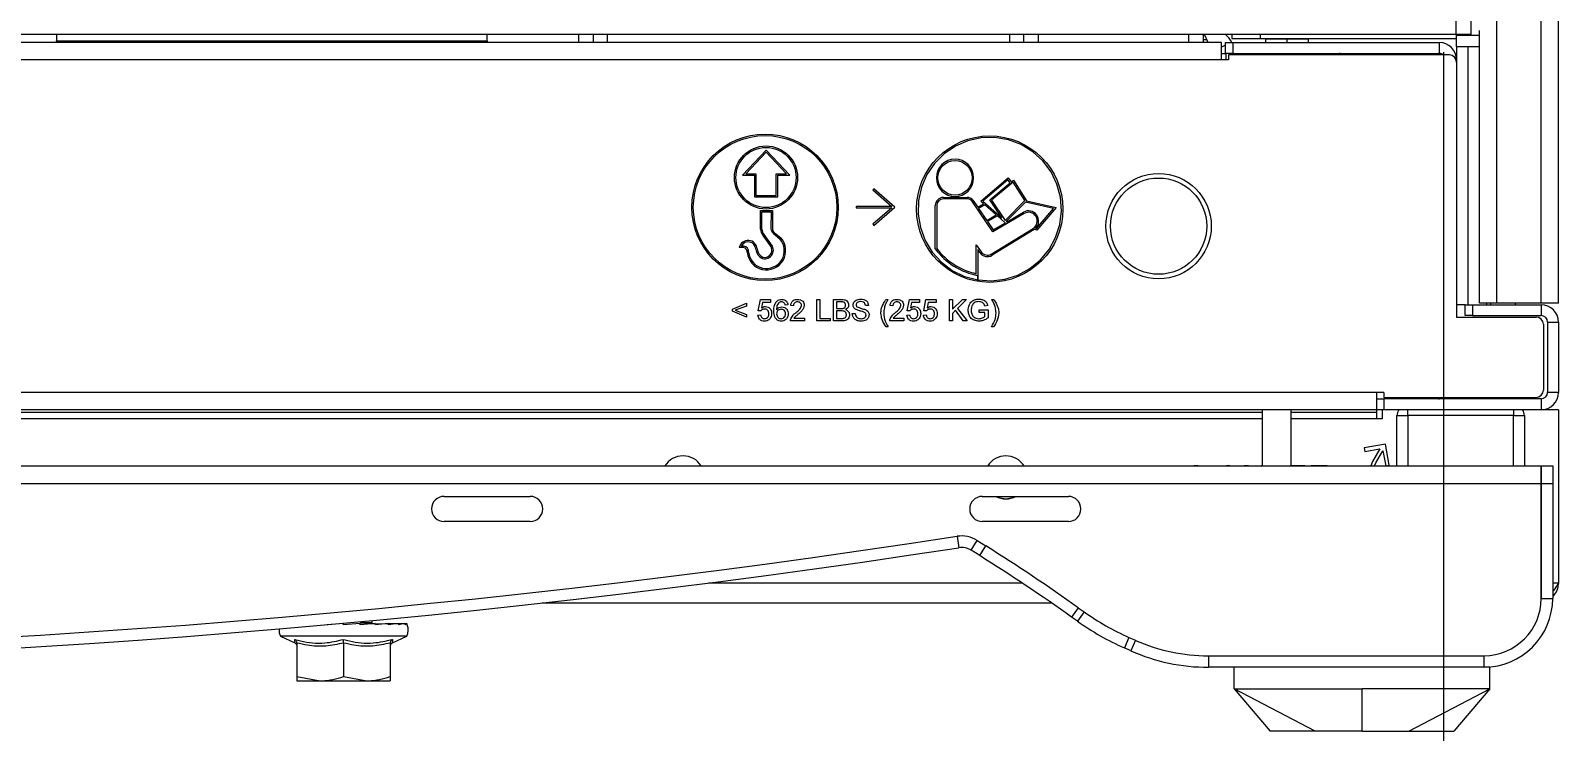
# Model space of a CAD drawing. Header units: inches. Extents: x 40138 to 76695, y -14500 to -5279.
# Drawn here: x 58276.6 to 58489.6, y -11443.8 to -11346.1 of the extents above; entities that cross this region are included whole.
import ezdxf

# ---------------------------------------------------------------- set-up
doc = ezdxf.new("R2010")
doc.units = ezdxf.units.IN
doc.header["$LTSCALE"] = 2
doc.header["$MEASUREMENT"] = 0
doc.header["$PDMODE"] = 35
doc.header["$PDSIZE"] = -1
doc.layers.add('M-ANNO-DIMS', color=7, linetype='Continuous', lineweight=13)
doc.layers.add('M-OBJECT-DETAILS', color=7, linetype='Continuous', lineweight=9)
doc.styles.get("Standard").update_dxf_attribs({"font": 'romans.shx', "width": 0.8})
doc.dimstyles.new('Details World Wide', dxfattribs={"dimscale": 4, "dimtxt": 4.5, "dimasz": 3.5, "dimexe": 0.75, "dimexo": 0.75, "dimgap": 0.75, "dimtad": 0, "dimtih": 1, "dimtoh": 1, "dimdec": 0, "dimzin": 4, "dimdsep": 46, "dimtxsty": 'Standard', "dimcen": 0, "dimclrd": 256, "dimclre": 256, "dimclrt": 256, "dimadec": 0, "dimazin": 1, "dimtfac": 1, "dimtdec": 0, "dimtmove": 0, "dimatfit": 3, "dimfxl": 1, "dimtolj": 1, "dimtzin": 0, "dimlwd": -1, "dimlwe": -1, "dimarcsym": 0})

# ---------------------------------------------------------------- blocks, each defined once
blk = doc.blocks.new('*D4')
at = {"layer": 'Defpoints', "color": 0, "linetype": 'Continuous', "transparency": 16777216}
for p in [(57906.84, -11346.12), (58473.52, -11346.12), (58473.52, -11591.12)]:
    blk.add_point(p, dxfattribs=at)
at = {"layer": 'M-ANNO-DIMS', "transparency": 16777216}
for p, q in [((57906.84, -11349.12), (57906.84, -11594.12)), ((58473.52, -11349.12), (58473.52, -11594.12))]:
    blk.add_line(p, q, dxfattribs=at)
at = {"layer": 'M-ANNO-DIMS', "linetype": 'Continuous', "transparency": 16777216}
for p, q in [((57920.84, -11591.12), (58076.09, -11591.12)), ((58459.52, -11591.12), (58304.26, -11591.12))]:
    blk.add_line(p, q, dxfattribs=at)
for points in [[(57920.84, -11588.78), (57920.84, -11593.45), (57906.84, -11591.12)], [(58459.52, -11588.78), (58459.52, -11593.45), (58473.52, -11591.12)]]:
    blk.add_solid(points, dxfattribs=at)
at = {"layer": 'M-ANNO-DIMS', "linetype": 'Continuous', "transparency": 16777216, "insert": (58190.18, -11591.12), "char_height": 18, "attachment_point": 5}
blk.add_mtext('\\A1;567\\P [22.31]\\POPENING W/O ROOF', dxfattribs=at)

msp = doc.modelspace()

# ---------------------------------------------------------------- linework, layer by layer
at = {"layer": 'M-OBJECT-DETAILS', "linetype": 'Continuous'}
for p, q in [((58480.957, -11384.116), (58480.957, -10416.616)), ((58487.148, -11384.116), (58487.148, -10416.616)), ((58489.556, -11384.116), (58489.556, -10416.616)), ((58477.406, -11346.666), (58477.406, -10456.155)), ((58475.317, -11346.666), (58475.317, -11344.577)), ((58475.317, -11346.666), (57905.195, -11346.666)), ((58280.256, -11346.666), (58280.256, -11347.555)), ((58340.256, -11347.555), (58340.256, -11346.666)), ((58353.056, -11347.794), (58353.056, -11346.666)), ((58355.056, -11346.666), (58355.056, -11347.794)), ((58357.056, -11347.794), (58357.056, -11346.666)), ((58413.056, -11346.666), (58413.056, -11347.794)), ((58415.056, -11347.794), (58415.056, -11346.666)), ((58417.056, -11346.666), (58417.056, -11347.794)), ((58438.056, -11347.794), (58438.056, -11346.666)), ((58440.056, -11346.666), (58440.056, -11347.794)), ((58440.733, -11347.794), (58440.23, -11346.666)), ((58443.256, -11346.76), (58443.256, -11346.666)), ((58444.037, -11346.666), (58444.037, -11347.221)), ((58448.037, -11347.221), (58448.037, -11346.666)), ((58477.406, -11346.666), (58475.317, -11346.666)), ((58475.356, -11346.816), (58475.356, -11346.666)), ((58478.549, -11384.116), (58478.549, -11346.116)), ((58442.583, -11347.794), (57937.929, -11347.794)), ((58280.256, -11347.555), (58340.256, -11347.555)), ((58280.256, -11347.794), (58280.256, -11347.555)), ((58340.256, -11347.555), (58340.256, -11347.794)), ((58440.564, -11347.416), (58440.056, -11347.416)), ((58442.583, -11350.202), (58442.583, -11347.794)), ((58443.168, -11348.172), (58442.583, -11348.433)), ((58443.168, -11349.313), (58443.168, -11347.794)), ((58443.168, -11347.794), (58444.168, -11347.794)), ((58444.037, -11347.221), (58448.037, -11347.221)), ((58444.168, -11347.794), (58444.168, -11349.313)), ((58444.168, -11347.794), (58472.948, -11347.794)), ((58448.037, -11347.221), (58475.356, -11347.221)), ((58448.736, -11347.221), (58448.736, -11347.294)), ((58448.736, -11347.294), (58448.736, -11347.794)), ((58448.736, -11347.294), (58451.736, -11347.294)), ((58451.736, -11347.794), (58451.736, -11347.294)), ((58451.736, -11347.294), (58454.736, -11347.294)), ((58454.736, -11347.294), (58454.736, -11347.221)), ((58454.736, -11347.794), (58454.736, -11347.294)), ((58472.948, -11347.794), (58472.948, -11349.313)), ((58478.549, -11346.816), (58475.356, -11346.816)), ((58475.356, -11348.316), (58475.356, -11346.816)), ((58475.356, -11348.316), (58475.356, -11350.202)), ((58475.356, -11348.316), (58476.942, -11348.316)), ((58476.942, -11348.316), (58476.942, -11384.316)), ((58476.942, -11348.316), (58478.549, -11348.316)), ((58442.583, -11350.202), (57937.929, -11350.202)), ((58442.583, -11349.317), (58442.666, -11349.313)), ((58443.583, -11350.202), (58442.583, -11350.202)), ((58442.666, -11349.313), (58443.168, -11349.313)), ((58444.168, -11349.313), (58443.168, -11349.313)), ((58443.256, -11350.202), (58443.256, -11349.313)), ((58474.356, -11349.512), (58443.583, -11349.512)), ((58443.583, -11349.512), (58443.583, -11350.202)), ((58444.168, -11349.313), (58472.948, -11349.313)), ((58445.246, -11349.512), (58445.256, -11349.313)), ((58446.211, -11349.313), (58446.211, -11349.512)), ((58457.261, -11349.512), (58457.261, -11349.313)), ((58475.307, -11350.202), (58475.356, -11350.202)), ((58475.356, -11350.202), (58475.356, -11350.512)), ((58475.356, -11350.512), (58475.356, -11386.034)), ((58379.138, -11362.762), (58375.853, -11366.268)), ((58379.138, -11363.055), (58376.315, -11366.068)), ((58382.423, -11366.268), (58379.138, -11362.762)), ((58381.961, -11366.068), (58379.138, -11363.055)), ((58375.853, -11366.268), (58377.527, -11366.268)), ((58376.315, -11366.068), (58377.727, -11366.068)), ((58377.527, -11366.268), (58377.527, -11369.281)), ((58377.727, -11366.068), (58377.727, -11369.081)), ((58380.55, -11366.068), (58381.961, -11366.068)), ((58380.55, -11369.081), (58380.55, -11366.068)), ((58380.75, -11369.281), (58380.75, -11366.268)), ((58380.75, -11366.268), (58382.423, -11366.268)), ((58409.051, -11369.892), (58412.875, -11366.635)), ((58412.843, -11366.925), (58409.356, -11369.894)), ((58410.298, -11369.72), (58413.153, -11367.338)), ((58413.558, -11367.26), (58410.565, -11369.758)), ((58413.153, -11367.338), (58412.843, -11366.925)), ((58412.875, -11366.635), (58413.307, -11367.209)), ((58413.307, -11367.209), (58413.605, -11366.96)), ((58415.177, -11369.811), (58413.558, -11367.26)), ((58413.605, -11366.96), (58415.431, -11369.838)), ((58377.527, -11369.281), (58380.75, -11369.281)), ((58377.727, -11369.081), (58380.55, -11369.081)), ((58394.133, -11368.158), (58394.002, -11368.309)), ((58394.002, -11368.309), (58396.646, -11370.608)), ((58397.065, -11370.708), (58394.133, -11368.158)), ((58403.85, -11369.357), (58405.463, -11369.357)), ((58407.174, -11369.557), (58403.85, -11369.557)), ((58405.463, -11369.357), (58405.463, -11369.232)), ((58405.464, -11369.232), (58405.464, -11369.357)), ((58405.464, -11369.357), (58407.174, -11369.357)), ((58410.738, -11374.162), (58407.801, -11369.851)), ((58407.961, -11369.731), (58408.639, -11370.726)), ((58409.454, -11370.247), (58409.051, -11369.892)), ((58409.356, -11369.894), (58411.982, -11372.211)), ((58411.982, -11372.211), (58410.298, -11369.72)), ((58410.565, -11369.758), (58412.457, -11372.558)), ((58412.457, -11372.558), (58415.177, -11369.811)), ((58415.265, -11370.006), (58412.593, -11372.705)), ((58419.2, -11370.897), (58415.265, -11370.006)), ((58415.431, -11369.838), (58419.566, -11370.775)), ((58378.346, -11371.191), (58380.033, -11371.172)), ((58378.346, -11373.784), (58378.346, -11371.191)), ((58378.546, -11371.388), (58379.832, -11371.374)), ((58378.546, -11373.772), (58378.546, -11371.388)), ((58379.832, -11371.374), (58379.817, -11373.743)), ((58380.033, -11371.172), (58380.017, -11373.74)), ((58396.646, -11370.608), (58391.665, -11370.608)), ((58391.665, -11370.608), (58391.665, -11370.808)), ((58391.665, -11370.808), (58396.646, -11370.808)), ((58396.646, -11370.808), (58394.002, -11373.107)), ((58394.133, -11373.258), (58397.065, -11370.708)), ((58402.716, -11376.522), (58402.716, -11370.49)), ((58402.916, -11370.49), (58402.916, -11376.456)), ((58408.639, -11370.726), (58409.454, -11370.247)), ((58409.612, -11370.387), (58408.752, -11370.891)), ((58408.752, -11370.891), (58409.897, -11372.572)), ((58411.213, -11371.8), (58409.612, -11370.387)), ((58409.897, -11372.572), (58411.213, -11371.8)), ((58411.371, -11371.939), (58410.01, -11372.738)), ((58415.087, -11371.601), (58410.738, -11374.162)), ((58412.428, -11372.872), (58411.371, -11371.939)), ((58412.753, -11372.743), (58414.986, -11371.429)), ((58416.81, -11373.709), (58419.2, -11370.897)), ((58419.566, -11370.775), (58416.883, -11373.932)), ((58380.156, -11374.395), (58381.046, -11375.126)), ((58380.279, -11374.237), (58381.185, -11374.982)), ((58394.002, -11373.107), (58394.133, -11373.258)), ((58410.01, -11372.738), (58410.798, -11373.894)), ((58410.522, -11377.248), (58416.34, -11373.689)), ((58416.482, -11373.837), (58410.626, -11377.418)), ((58410.798, -11373.894), (58412.504, -11372.89)), ((58412.504, -11372.89), (58412.428, -11372.872)), ((58412.593, -11372.705), (58412.753, -11372.743)), ((58416.883, -11373.932), (58416.482, -11373.837)), ((58416.681, -11373.679), (58416.81, -11373.709)), ((58375.993, -11376.344), (58375.391, -11376.326)), ((58376.01, -11376.144), (58375.675, -11376.135)), ((58379.638, -11375.972), (58378.705, -11374.67)), ((58379.791, -11375.842), (58378.866, -11374.551)), ((58408.428, -11379.984), (58408.428, -11375.977)), ((58408.428, -11375.977), (58409.087, -11376.94)), ((58408.629, -11376.624), (58408.629, -11380.852)), ((58408.922, -11377.053), (58408.629, -11376.624)), ((58408.628, -11380.852), (58408.628, -11380.227)), ((58374.448, -11384.951), (58376.41, -11384.105)), ((58374.448, -11385.221), (58374.448, -11384.951)), ((58376.41, -11384.49), (58374.833, -11385.086)), ((58374.833, -11385.086), (58376.41, -11385.682)), ((58376.41, -11384.105), (58376.41, -11384.49)), ((58378.025, -11385.144), (58378.333, -11383.605)), ((58378.333, -11383.605), (58379.756, -11383.605)), ((58378.647, -11383.99), (58378.495, -11384.767)), ((58379.756, -11383.99), (58378.647, -11383.99)), ((58379.756, -11383.605), (58379.756, -11383.99)), ((58382.179, -11384.336), (58381.794, -11384.375)), ((58382.948, -11384.451), (58382.564, -11384.413)), ((58386.218, -11383.567), (58386.641, -11383.567)), ((58386.218, -11386.567), (58386.218, -11383.567)), ((58386.641, -11383.567), (58386.641, -11386.221)), ((58388.525, -11383.567), (58389.648, -11383.567)), ((58388.525, -11386.567), (58388.525, -11383.567)), ((58389.52, -11383.913), (58388.948, -11383.913)), ((58388.948, -11383.913), (58388.948, -11384.836)), ((58388.948, -11384.836), (58389.567, -11384.836)), ((58393.41, -11384.413), (58392.987, -11384.413)), ((58395.871, -11383.567), (58396.141, -11383.567)), ((58396.794, -11384.451), (58396.41, -11384.413)), ((58398.794, -11385.144), (58399.102, -11383.605)), ((58399.102, -11383.605), (58400.525, -11383.605)), ((58399.416, -11383.99), (58399.264, -11384.767)), ((58400.525, -11383.99), (58399.416, -11383.99)), ((58400.525, -11383.605), (58400.525, -11383.99)), ((58401.102, -11385.144), (58401.41, -11383.605)), ((58401.41, -11383.605), (58402.833, -11383.605)), ((58401.724, -11383.99), (58401.572, -11384.767)), ((58402.833, -11383.99), (58401.724, -11383.99)), ((58402.833, -11383.605), (58402.833, -11383.99)), ((58404.679, -11383.567), (58405.102, -11383.567)), ((58404.679, -11386.567), (58404.679, -11383.567)), ((58405.102, -11384.949), (58406.484, -11383.567)), ((58405.102, -11383.567), (58405.102, -11384.949)), ((58405.542, -11385.089), (58405.102, -11385.528)), ((58406.62, -11386.567), (58405.542, -11385.089)), ((58407.064, -11383.567), (58405.81, -11384.82)), ((58405.81, -11384.82), (58407.141, -11386.567)), ((58406.484, -11383.567), (58407.064, -11383.567)), ((58408.833, -11385.028), (58410.064, -11385.028)), ((58408.833, -11385.374), (58408.833, -11385.028)), ((58410.014, -11384.412), (58409.627, -11384.51)), ((58410.064, -11385.028), (58410.064, -11386.138)), ((58410.564, -11383.567), (58410.833, -11383.567)), ((58476.556, -11384.316), (58475.356, -11384.316)), ((58476.556, -11385.835), (58476.556, -11384.316)), ((58476.556, -11384.316), (58477.556, -11384.316)), ((58477.556, -11384.316), (58477.556, -11385.835)), ((58477.556, -11384.316), (58487.148, -11384.316)), ((58480.957, -11384.116), (58478.549, -11384.116)), ((58479.533, -11384.116), (58479.533, -11384.316)), ((58480.119, -11384.316), (58480.119, -11384.116)), ((58487.148, -11384.116), (58480.957, -11384.116)), ((58483.535, -11384.116), (58483.535, -11384.316)), ((58489.556, -11384.116), (58487.148, -11384.116)), ((58487.148, -11384.316), (58487.148, -11385.835)), ((58376.41, -11386.067), (58374.448, -11385.221)), ((58376.41, -11385.682), (58376.41, -11386.067)), ((58377.987, -11385.759), (58378.371, -11385.721)), ((58378.41, -11385.182), (58378.025, -11385.144)), ((58384.487, -11386.567), (58382.525, -11386.567)), ((58383.019, -11386.182), (58384.487, -11386.182)), ((58384.487, -11386.182), (58384.487, -11386.567)), ((58388.064, -11386.567), (58386.218, -11386.567)), ((58386.641, -11386.221), (58388.064, -11386.221)), ((58388.064, -11386.221), (58388.064, -11386.567)), ((58389.651, -11386.567), (58388.525, -11386.567)), ((58388.948, -11385.182), (58388.948, -11386.221)), ((58389.609, -11385.182), (58388.948, -11385.182)), ((58388.948, -11386.221), (58389.658, -11386.221)), ((58391.141, -11385.528), (58391.564, -11385.528)), ((58398.333, -11386.567), (58396.371, -11386.567)), ((58396.865, -11386.182), (58398.333, -11386.182)), ((58398.333, -11386.182), (58398.333, -11386.567)), ((58398.756, -11385.759), (58399.141, -11385.721)), ((58399.179, -11385.182), (58398.794, -11385.144)), ((58401.064, -11385.759), (58401.448, -11385.721)), ((58401.487, -11385.182), (58401.102, -11385.144)), ((58405.102, -11386.567), (58404.679, -11386.567)), ((58405.102, -11385.528), (58405.102, -11386.567)), ((58407.141, -11386.567), (58406.62, -11386.567)), ((58409.641, -11385.374), (58408.833, -11385.374)), ((58409.641, -11385.943), (58409.641, -11385.374)), ((58475.356, -11386.034), (58486.456, -11386.034)), ((58477.556, -11385.835), (58476.556, -11385.835)), ((58477.556, -11385.835), (58487.148, -11385.835)), ((58487.456, -11387.034), (58487.456, -11396.215)), ((58488.037, -11386.724), (58488.037, -11396.527)), ((58488.037, -11386.724), (58489.556, -11386.724)), ((58489.556, -11386.724), (58489.556, -11396.527)), ((58396.141, -11387.374), (58395.871, -11387.374)), ((58410.833, -11387.374), (58410.564, -11387.374)), ((58464.236, -11396.527), (57916.276, -11396.527)), ((58465.236, -11396.527), (58464.236, -11396.527)), ((58464.236, -11398.48), (58464.236, -11396.527)), ((58464.236, -11397.416), (58465.236, -11397.416)), ((58465.236, -11396.527), (58465.236, -11397.215)), ((58465.236, -11397.215), (58486.456, -11397.215)), ((58465.236, -11397.416), (58465.236, -11398.935)), ((58487.148, -11397.416), (58465.236, -11397.416)), ((58474.706, -11397.215), (58474.706, -11397.416)), ((58483.406, -11397.416), (58483.406, -11397.215)), ((58487.148, -11397.416), (58487.148, -11398.935)), ((58489.556, -11396.527), (58488.037, -11396.527)), ((58464.236, -11398.935), (57916.276, -11398.935)), ((58448.312, -11399.313), (57926.691, -11399.313)), ((58448.312, -11406.763), (58448.312, -11398.935)), ((58452.312, -11406.763), (58452.312, -11398.935)), ((58464.256, -11399.313), (58452.312, -11399.313)), ((58464.236, -11398.935), (58464.236, -11398.48)), ((58465.236, -11398.935), (58464.236, -11398.935)), ((58464.256, -11399.313), (58464.256, -11398.935)), ((58464.256, -11400.202), (58464.256, -11399.313)), ((58465.006, -11398.935), (58465.006, -11400.202)), ((58487.148, -11398.935), (58465.236, -11398.935)), ((58467.056, -11399.763), (58468.556, -11399.763)), ((58467.056, -11406.763), (58467.056, -11399.763)), ((58468.556, -11399.763), (58468.556, -11398.935)), ((58483.306, -11399.763), (58468.556, -11399.763)), ((58468.556, -11399.763), (58468.556, -11406.763)), ((58483.306, -11398.935), (58483.306, -11399.763)), ((58483.306, -11399.763), (58484.806, -11399.763)), ((58483.306, -11406.763), (58483.306, -11399.763)), ((58484.806, -11399.763), (58484.806, -11406.763)), ((58489.556, -11398.935), (58487.148, -11398.935)), ((58489.556, -11398.935), (58489.556, -11423.077)), ((58448.312, -11400.202), (57928.045, -11400.202)), ((58464.256, -11400.202), (58452.312, -11400.202)), ((58465.006, -11400.202), (58464.256, -11400.202)), ((58465.435, -11403.716), (58462.486, -11404.265)), ((58465.985, -11406.665), (58465.435, -11403.716)), ((58462.486, -11404.265), (58462.577, -11404.757)), ((58462.577, -11404.757), (58464.687, -11404.364)), ((58465.1, -11404.646), (58465.493, -11406.756)), ((57893.356, -11406.763), (58487.156, -11406.763)), ((58438.793, -11406.716), (58439.357, -11406.716)), ((58438.793, -11406.763), (58438.793, -11406.716)), ((58439.357, -11406.716), (58439.357, -11406.763)), ((58442.96, -11406.763), (58443.565, -11406.664)), ((58443.565, -11406.664), (58444.012, -11406.763)), ((58445.768, -11406.716), (58446.35, -11406.716)), ((58445.78, -11406.763), (58445.768, -11406.716)), ((58446.35, -11406.716), (58446.361, -11406.763)), ((58448.109, -11406.763), (58448.123, -11406.716)), ((58448.123, -11406.716), (58448.312, -11406.716)), ((58452.312, -11406.716), (58454.229, -11406.716)), ((58454.229, -11406.716), (58454.229, -11406.763)), ((58455.101, -11406.716), (58456.837, -11406.716)), ((58455.101, -11406.763), (58455.101, -11406.716)), ((58465.493, -11406.756), (58465.985, -11406.665)), ((58487.156, -11406.763), (58487.156, -11409.252)), ((58487.156, -11406.763), (58488.756, -11406.763)), ((58487.156, -11409.263), (58487.156, -11406.763)), ((58488.756, -11406.763), (58488.756, -11409.263)), ((58487.156, -11409.252), (57893.356, -11409.252)), ((58487.156, -11425.213), (58487.156, -11409.252)), ((58487.156, -11409.263), (58487.156, -11425.213)), ((58488.756, -11409.263), (58487.156, -11409.263)), ((58488.756, -11409.263), (58488.756, -11425.213)), ((58334.256, -11411.013), (58346.256, -11411.013)), ((58409.256, -11411.013), (58421.256, -11411.013)), ((58346.256, -11414.513), (58334.256, -11414.513)), ((58421.256, -11414.513), (58409.256, -11414.513)), ((58405.753, -11416.574), (58405.996, -11418.155)), ((58407.704, -11418.508), (58408.554, -11417.153)), ((58408.916, -11419.268), (58407.704, -11418.508)), ((58408.554, -11417.153), (58409.766, -11417.913)), ((58408.916, -11419.268), (58409.766, -11417.913)), ((58414.815, -11423.077), (58371.119, -11423.077)), ((58489.556, -11423.077), (58488.756, -11423.077)), ((58487.156, -11425.213), (58488.756, -11425.213)), ((58418.924, -11425.863), (58347.925, -11425.863)), ((58422.644, -11426.517), (58421.717, -11427.821)), ((58423.459, -11427.096), (58422.532, -11428.4)), ((58422.644, -11426.517), (58423.459, -11427.096)), ((58320.256, -11428.703), (58317.957, -11428.901)), ((58320.256, -11428.901), (58320.256, -11428.703)), ((58322.534, -11428.703), (58320.256, -11428.901)), ((58324.656, -11428.703), (58322.554, -11428.901)), ((58322.578, -11428.601), (58324.256, -11428.601)), ((58323.362, -11428.761), (58324.656, -11428.703)), ((58324.256, -11428.601), (58324.256, -11428.308)), ((58324.648, -11428.761), (58326.479, -11428.703)), ((58326.479, -11428.703), (58324.696, -11428.901)), ((58326.491, -11428.739), (58327.878, -11428.703)), ((58327.878, -11428.703), (58326.536, -11428.901)), ((58327.886, -11428.723), (58328.757, -11428.703)), ((58328.757, -11428.703), (58327.947, -11428.901)), ((58328.76, -11428.709), (58329.057, -11428.703)), ((58329.057, -11428.703), (58328.835, -11428.901)), ((58422.532, -11428.4), (58421.717, -11427.821)), ((58311.456, -11430.501), (58313.441, -11431.426)), ((58329.056, -11430.501), (58311.456, -11430.501)), ((58313.756, -11431.438), (58313.756, -11436.12)), ((58320.256, -11431.438), (58320.256, -11436.12)), ((58326.756, -11431.438), (58326.756, -11436.12)), ((58327.071, -11431.426), (58329.056, -11430.501)), ((58429.708, -11430.656), (58429.059, -11432.119)), ((58429.708, -11430.656), (58430.622, -11431.062)), ((58430.622, -11431.062), (58429.973, -11432.525)), ((58429.973, -11432.525), (58429.059, -11432.119)), ((58440.766, -11433.213), (58479.156, -11433.213)), ((58440.766, -11433.213), (58440.766, -11434.813)), ((58479.156, -11433.213), (58479.156, -11434.813)), ((58313.756, -11436.12), (58317.006, -11436.701)), ((58320.256, -11436.12), (58323.506, -11436.701)), ((58479.156, -11434.813), (58440.766, -11434.813)), ((58444.366, -11437.813), (58444.366, -11434.813)), ((58480.016, -11434.813), (58479.156, -11434.813)), ((58480.016, -11437.813), (58480.016, -11434.813)), ((58313.756, -11436.701), (58317.006, -11436.701)), ((58317.006, -11436.701), (58323.506, -11436.701)), ((58323.506, -11436.701), (58326.756, -11436.701)), ((58444.366, -11437.813), (58449.396, -11443.733)), ((58455.655, -11443.733), (58444.366, -11437.813)), ((58444.366, -11437.813), (58462.191, -11437.813)), ((58462.191, -11443.733), (58462.191, -11437.813)), ((58480.016, -11437.813), (58462.191, -11437.813)), ((58468.726, -11443.733), (58480.016, -11437.813)), ((58480.016, -11437.813), (58474.986, -11443.733))]:
    msp.add_line(p, q, dxfattribs=at)
at = {"layer": 'M-OBJECT-DETAILS', "linetype": 'Continuous', "flags": 128}
for points in [[(58408.629, -11380.852), (58410.525, -11380.99), (58412.412, -11380.766), (58414.224, -11380.189), (58415.894, -11379.28), (58417.361, -11378.071), (58418.573, -11376.607), (58419.486, -11374.939), (58420.067, -11373.129), (58420.295, -11371.242), (58420.162, -11369.346), (58419.672, -11367.509), (58418.843, -11365.798), (58417.706, -11364.274), (58416.3, -11362.994), (58414.678, -11362.003), (58412.898, -11361.336), (58411.024, -11361.019), (58409.123, -11361.061), (58407.265, -11361.463), (58405.516, -11362.21), (58403.941, -11363.273), (58402.595, -11364.616), (58401.527, -11366.189), (58400.777, -11367.936), (58400.37, -11369.793), (58400.323, -11371.693), (58400.636, -11373.568), (58401.298, -11375.351), (58402.285, -11376.975), (58403.562, -11378.383), (58405.083, -11379.525), (58406.792, -11380.357), (58408.628, -11380.852)], [(58464.687, -11404.364), (58463.664, -11406.142), (58463.389, -11406.763)], [(58463.932, -11406.763), (58464.116, -11406.356), (58465.1, -11404.646)], [(58411.153, -11411.013), (58411.53, -11411.18), (58412.556, -11411.361)], [(58412.556, -11411.361), (58413.582, -11411.18), (58413.958, -11411.013)]]:
    msp.add_lwpolyline(points, dxfattribs=at)
at = {"layer": 'M-OBJECT-DETAILS', "linetype": 'Continuous'}
for centre, radius in [((58378.994, -11370.749), 10.2), ((58378.994, -11370.749), 10), ((58410.298, -11370.992), 10.2), ((58379.122, -11366.589), 4.392), ((58379.122, -11366.589), 4.192), ((58405.464, -11366.635), 2.399), ((58433.837, -11373.364), 7.341), ((58433.837, -11373.364), 6.706)]:
    msp.add_circle(centre, radius, dxfattribs=at)
for centre, radius, start, end in [((58441.277, -11349.015), 3, 24.02063, 51.54212), ((58472.948, -11350.202), 2.408, 0, 90), ((58459.137, -11350.313), 1, 90, 126.7743), ((58472.837, -11350.313), 1, 53.2257, 90), ((58472.948, -11350.202), 0.889, 50.90968, 90), ((58474.356, -11350.512), 1, 0, 90), ((58405.464, -11366.635), 2.597, 270, 269.97793), ((58403.85, -11370.49), 1.134, 90, 180), ((58403.85, -11370.49), 0.934, 90, 180), ((58407.174, -11370.372), 1.015, 39.11471, 90), ((58407.174, -11370.372), 0.815, 39.67754, 90), ((58415.705, -11372.65), 1.418, 313.51702, 120.48838), ((58415.705, -11372.65), 1.218, 301.44673, 120.48838), ((58380.144, -11373.572), 1.811, 186.73471, 217.35952), ((58380.144, -11373.572), 1.611, 187.14109, 217.46309), ((58380.661, -11373.718), 0.844, 181.66575, 233.25153), ((58380.661, -11373.718), 0.644, 181.95779, 233.6359), ((58376.626, -11376.627), 1.271, 3.97692, 166.3172), ((58376.626, -11376.627), 1.071, 3.86329, 152.62666), ((58375.901, -11376.938), 0.601, 353.32949, 81.1999), ((58375.901, -11376.938), 0.801, 354.93775, 82.15374), ((58379.176, -11376.768), 2.689, 185.09666, 41.64154), ((58379.176, -11376.768), 2.489, 185.52775, 41.28792), ((58379.325, -11376.406), 1.637, 185.20624, 245.11546), ((58379.325, -11376.406), 1.437, 185.29266, 244.30352), ((58378.92, -11376.701), 1.224, 256.59683, 44.58731), ((58378.92, -11376.701), 1.024, 257.70961, 45.42421), ((58410.298, -11370.992), 9.385, 216.10396, 259.7455), ((58410.298, -11370.992), 9.185, 216.50865, 258.25454), ((58409.966, -11376.339), 1.265, 214.36362, 301.44673), ((58409.966, -11376.339), 1.065, 214.36362, 301.44673), ((58487.148, -11386.724), 2.408, 0, 90), ((58486.456, -11387.034), 1, 0, 90), ((58487.148, -11386.724), 0.889, 0, 90), ((58472.837, -11396.416), 1, 270, 306.96528), ((58486.456, -11396.215), 1, 270, 0), ((58487.148, -11396.527), 2.408, 270, 0), ((58487.148, -11396.527), 0.889, 270, 0), ((58468.556, -11399.763), 1.5, 146.49567, 180), ((58483.306, -11399.763), 1.5, 0, 33.50433), ((58367.556, -11408.361), 3, 90, 147.81419), ((58367.556, -11408.361), 3, 32.18581, 147.81419), ((58367.556, -11408.361), 3, 32.18581, 90), ((58412.556, -11408.361), 3, 90, 147.81419), ((58412.556, -11408.361), 3, 32.18581, 147.81419), ((58412.556, -11408.361), 3, 32.18581, 90), ((58334.256, -11412.763), 1.75, 90, 270), ((58346.256, -11412.763), 1.75, 270, 90), ((58409.256, -11412.763), 1.75, 90, 270), ((58412.556, -11408.361), 3, 242.12871, 297.87129), ((58421.256, -11412.763), 1.75, 270, 90), ((58190.256, -10015.247), 1417.8, 261.257502, 278.742498), ((58406.376, -11420.626), 4.1, 57.90761, 98.7425), ((58190.256, -10015.247), 1419.4, 261.257502, 278.742498), ((58406.376, -11420.626), 2.5, 57.90761, 98.7425), ((58267.381, -11644.96), 268, 54.59598, 57.90761), ((58267.381, -11644.96), 266.4, 54.59598, 57.90761), ((58479.156, -11425.213), 8, 270, 0), ((58479.156, -11425.213), 9.6, 270, 0), ((58444.315, -11397.753), 36, 234.59598, 246.06178), ((58313.381, -11429.601), 2.125, 176.73711, 205.05762), ((58315.953, -11429.495), 6.629, 5.1433, 6.86484), ((58321.143, -11429.52), 3.607, 9.88104, 13.09174), ((58323.926, -11429.543), 2.688, 13.83293, 18.22745), ((58325.731, -11429.569), 2.315, 16.78942, 21.9887), ((58326.78, -11429.593), 2.168, 18.62114, 24.24552), ((58327.131, -11429.601), 2.125, 334.94238, 19.23308), ((58327.131, -11429.601), 2.125, 19.23308, 25.00028), ((58444.315, -11397.753), 37.6, 234.59598, 246.06178), ((58313.276, -11431.879), 0.48, 14.60216, 68.81568), ((58327.236, -11431.879), 0.48, 109.49247, 165.36549), ((58440.766, -11408.213), 25, 246.06178, 270), ((58440.766, -11408.213), 26.6, 246.06178, 270)]:
    msp.add_arc(centre, radius, start, end, dxfattribs=at)
msp.add_ellipse((58320.256, -11428.901), major_axis=(6.212, 0.522), ratio=0.0223483, start_param=5.1032102, end_param=5.2341097, dxfattribs=at)
for points, knots in [([(58378.923, -11384.913), (58378.866, -11384.916), (58378.753, -11384.921), (58378.561, -11385), (58378.467, -11385.113), (58378.41, -11385.182)], [0, 0, 0, 0, 0.2809314, 0.5611637, 1, 1, 1, 1]), ([(58378.495, -11384.767), (58378.586, -11384.704), (58378.748, -11384.593), (58378.944, -11384.575), (58379.029, -11384.567)], [0, 0, 0, 0, 0.5599541, 1, 1, 1, 1]), ([(58379.525, -11385.561), (58379.519, -11385.467), (58379.507, -11385.279), (58379.365, -11385.044), (58379.145, -11384.926), (58378.997, -11384.917), (58378.923, -11384.913)], [0, 0, 0, 0, 0.2806342, 0.5595933, 0.7792873, 1, 1, 1, 1]), ([(58379.029, -11384.567), (58379.167, -11384.585), (58379.442, -11384.62), (58379.732, -11384.895), (58379.889, -11385.214), (58379.903, -11385.43), (58379.91, -11385.538)], [0, 0, 0, 0, 0.2791706, 0.5588021, 0.7791686, 1, 1, 1, 1]), ([(58380.218, -11385.162), (58380.222, -11384.911), (58380.229, -11384.464), (58380.448, -11384.077), (58380.544, -11383.908)], [0, 0, 0, 0, 0.561397, 1, 1, 1, 1]), ([(58380.544, -11383.908), (58380.668, -11383.796), (58380.888, -11383.596), (58381.183, -11383.576), (58381.313, -11383.567)], [0, 0, 0, 0, 0.55837258, 1, 1, 1, 1]), ([(58380.96, -11384.002), (58380.887, -11384.075), (58380.741, -11384.221), (58380.616, -11384.575), (58380.607, -11384.839), (58380.602, -11385.001)], [0, 0, 0, 0, 0.2793451, 0.5591654, 1, 1, 1, 1]), ([(58380.602, -11385.001), (58380.712, -11384.876), (58380.909, -11384.653), (58381.202, -11384.62), (58381.331, -11384.605)], [0, 0, 0, 0, 0.5586268, 1, 1, 1, 1]), ([(58381.225, -11384.951), (58381.133, -11384.961), (58380.948, -11384.981), (58380.738, -11385.145), (58380.618, -11385.354), (58380.607, -11385.498), (58380.602, -11385.571)], [0, 0, 0, 0, 0.2797506, 0.5593397, 0.7794259, 1, 1, 1, 1]), ([(58381.288, -11383.913), (58381.223, -11383.918), (58381.108, -11383.926), (58381.005, -11383.979), (58380.96, -11384.002)], [0, 0, 0, 0, 0.5597146, 1, 1, 1, 1]), ([(58381.833, -11385.591), (58381.826, -11385.497), (58381.813, -11385.31), (58381.66, -11385.085), (58381.445, -11384.966), (58381.298, -11384.956), (58381.225, -11384.951)], [0, 0, 0, 0, 0.2804565, 0.5593691, 0.7793086, 1, 1, 1, 1]), ([(58381.656, -11384.067), (58381.595, -11384.017), (58381.487, -11383.928), (58381.349, -11383.918), (58381.288, -11383.913)], [0, 0, 0, 0, 0.5589894, 1, 1, 1, 1]), ([(58381.313, -11383.567), (58381.433, -11383.577), (58381.673, -11383.596), (58381.959, -11383.794), (58382.126, -11384.058), (58382.161, -11384.243), (58382.179, -11384.336)], [0, 0, 0, 0, 0.2800489, 0.5591837, 0.7793826, 1, 1, 1, 1]), ([(58381.331, -11384.605), (58381.469, -11384.624), (58381.744, -11384.661), (58382.038, -11384.933), (58382.196, -11385.254), (58382.21, -11385.471), (58382.218, -11385.579)], [0, 0, 0, 0, 0.27914511, 0.558826, 0.77917529, 1, 1, 1, 1]), ([(58381.794, -11384.375), (58381.779, -11384.312), (58381.751, -11384.201), (58381.685, -11384.108), (58381.656, -11384.067)], [0, 0, 0, 0, 0.5604806, 1, 1, 1, 1]), ([(58382.564, -11384.413), (58382.586, -11384.28), (58382.63, -11384.014), (58382.888, -11383.72), (58383.21, -11383.584), (58383.42, -11383.573), (58383.525, -11383.567)], [0, 0, 0, 0, 0.2802242, 0.5588829, 0.7791252, 1, 1, 1, 1]), ([(58383.517, -11383.913), (58383.434, -11383.919), (58383.268, -11383.931), (58383.069, -11384.066), (58382.963, -11384.256), (58382.953, -11384.386), (58382.948, -11384.451)], [0, 0, 0, 0, 0.2804043, 0.5594808, 0.7793661, 1, 1, 1, 1]), ([(58383.257, -11385.445), (58383.449, -11385.281), (58383.716, -11385.053), (58384.011, -11384.696), (58384.046, -11384.497), (58384.064, -11384.399)], [0, 0, 0, 0, 0.5613232, 0.7813982, 1, 1, 1, 1]), ([(58384.064, -11384.399), (58384.054, -11384.322), (58384.033, -11384.168), (58383.877, -11384.008), (58383.698, -11383.924), (58383.577, -11383.917), (58383.517, -11383.913)], [0, 0, 0, 0, 0.2791042, 0.5586192, 0.7790445, 1, 1, 1, 1]), ([(58383.525, -11383.567), (58383.656, -11383.576), (58383.917, -11383.594), (58384.23, -11383.802), (58384.421, -11384.087), (58384.439, -11384.292), (58384.448, -11384.395)], [0, 0, 0, 0, 0.2804758, 0.5596386, 0.7797389, 1, 1, 1, 1]), ([(58384.448, -11384.395), (58384.428, -11384.538), (58384.387, -11384.825), (58384.065, -11385.241), (58383.786, -11385.48), (58383.616, -11385.626)], [0, 0, 0, 0, 0.2787292, 0.5588287, 1, 1, 1, 1]), ([(58390.218, -11384.382), (58390.209, -11384.3), (58390.195, -11384.178), (58390.103, -11384.04), (58389.9, -11383.899), (58389.689, -11383.907), (58389.52, -11383.913)], [0, 0, 0, 0, 0.2495194, 0.3750157, 0.5002512, 1, 1, 1, 1]), ([(58389.567, -11384.836), (58389.635, -11384.836), (58389.756, -11384.836), (58389.875, -11384.811), (58389.927, -11384.801)], [0, 0, 0, 0, 0.5604032, 1, 1, 1, 1]), ([(58389.648, -11383.567), (58389.782, -11383.571), (58390.047, -11383.58), (58390.393, -11383.745), (58390.599, -11384.033), (58390.627, -11384.241), (58390.641, -11384.344)], [0, 0, 0, 0, 0.2811155, 0.560021, 0.7800963, 1, 1, 1, 1]), ([(58389.927, -11384.801), (58389.975, -11384.781), (58390.071, -11384.743), (58390.196, -11384.597), (58390.209, -11384.463), (58390.218, -11384.382)], [0, 0, 0, 0, 0.2808619, 0.5610388, 1, 1, 1, 1]), ([(58390.641, -11384.344), (58390.632, -11384.422), (58390.615, -11384.577), (58390.47, -11384.824), (58390.297, -11384.927), (58390.191, -11384.99)], [0, 0, 0, 0, 0.2803293, 0.5607843, 1, 1, 1, 1]), ([(58390.191, -11384.99), (58390.278, -11385.022), (58390.452, -11385.085), (58390.637, -11385.273), (58390.741, -11385.49), (58390.751, -11385.635), (58390.756, -11385.707)], [0, 0, 0, 0, 0.280202, 0.55967, 0.7796949, 1, 1, 1, 1]), ([(58391.256, -11384.35), (58391.266, -11384.257), (58391.286, -11384.073), (58391.436, -11383.83), (58391.761, -11383.58), (58392.076, -11383.55), (58392.297, -11383.528)], [0, 0, 0, 0, 0.1870259, 0.3741249, 0.5611392, 1, 1, 1, 1]), ([(58391.699, -11384.998), (58391.632, -11384.96), (58391.497, -11384.884), (58391.304, -11384.673), (58391.274, -11384.472), (58391.256, -11384.35)], [0, 0, 0, 0, 0.2814422, 0.5622623, 1, 1, 1, 1]), ([(58392.314, -11383.875), (58392.233, -11383.877), (58392.07, -11383.883), (58391.853, -11383.967), (58391.705, -11384.13), (58391.688, -11384.258), (58391.679, -11384.322)], [0, 0, 0, 0, 0.2812881, 0.5608137, 0.780672, 1, 1, 1, 1]), ([(58391.679, -11384.322), (58391.684, -11384.378), (58391.694, -11384.478), (58391.758, -11384.554), (58391.787, -11384.587)], [0, 0, 0, 0, 0.5596589, 1, 1, 1, 1]), ([(58392.744, -11385.331), (58392.626, -11385.293), (58392.43, -11385.23), (58392.154, -11385.16), (58391.921, -11385.093), (58391.773, -11385.03), (58391.699, -11384.998)], [0, 0, 0, 0, 0.3399403, 0.560027, 0.7800851, 1, 1, 1, 1]), ([(58391.787, -11384.587), (58392.004, -11384.67), (58392.392, -11384.818), (58392.791, -11384.937), (58392.966, -11384.99)], [0, 0, 0, 0, 0.5583786, 1, 1, 1, 1]), ([(58392.297, -11383.528), (58392.446, -11383.538), (58392.743, -11383.556), (58393.127, -11383.745), (58393.362, -11384.064), (58393.394, -11384.296), (58393.41, -11384.413)], [0, 0, 0, 0, 0.2808001, 0.5601504, 0.7798865, 1, 1, 1, 1]), ([(58392.987, -11384.413), (58392.971, -11384.323), (58392.939, -11384.145), (58392.697, -11383.899), (58392.459, -11383.884), (58392.314, -11383.875)], [0, 0, 0, 0, 0.2811019, 0.5602831, 1, 1, 1, 1]), ([(58392.966, -11384.99), (58393.046, -11385.03), (58393.204, -11385.111), (58393.376, -11385.295), (58393.473, -11385.506), (58393.482, -11385.645), (58393.487, -11385.715)], [0, 0, 0, 0, 0.2803593, 0.5598986, 0.7798616, 1, 1, 1, 1]), ([(58395.141, -11385.469), (58395.149, -11385.296), (58395.163, -11384.988), (58395.258, -11384.694), (58395.299, -11384.565)], [0, 0, 0, 0, 0.5598747, 1, 1, 1, 1]), ([(58395.299, -11384.565), (58395.386, -11384.367), (58395.54, -11384.013), (58395.77, -11383.703), (58395.871, -11383.567)], [0, 0, 0, 0, 0.5597568, 1, 1, 1, 1]), ([(58395.614, -11384.725), (58395.585, -11384.863), (58395.535, -11385.109), (58395.528, -11385.36), (58395.525, -11385.471)], [0, 0, 0, 0, 0.559957, 1, 1, 1, 1]), ([(58395.811, -11384.155), (58395.767, -11384.259), (58395.688, -11384.445), (58395.636, -11384.64), (58395.614, -11384.725)], [0, 0, 0, 0, 0.5599669, 1, 1, 1, 1]), ([(58396.141, -11383.567), (58396.075, -11383.675), (58395.959, -11383.867), (58395.856, -11384.067), (58395.811, -11384.155)], [0, 0, 0, 0, 0.56004284, 1, 1, 1, 1]), ([(58396.41, -11384.413), (58396.432, -11384.28), (58396.476, -11384.014), (58396.734, -11383.72), (58397.056, -11383.584), (58397.266, -11383.573), (58397.371, -11383.567)], [0, 0, 0, 0, 0.2802271, 0.5588887, 0.7791333, 1, 1, 1, 1]), ([(58397.363, -11383.913), (58397.28, -11383.919), (58397.114, -11383.931), (58396.915, -11384.066), (58396.809, -11384.256), (58396.799, -11384.386), (58396.794, -11384.451)], [0, 0, 0, 0, 0.2804202, 0.559482, 0.7793667, 1, 1, 1, 1]), ([(58397.103, -11385.445), (58397.295, -11385.281), (58397.562, -11385.053), (58397.857, -11384.696), (58397.892, -11384.497), (58397.91, -11384.399)], [0, 0, 0, 0, 0.5613268, 0.7813999, 1, 1, 1, 1]), ([(58397.91, -11384.399), (58397.9, -11384.322), (58397.879, -11384.168), (58397.724, -11384.008), (58397.544, -11383.924), (58397.423, -11383.917), (58397.363, -11383.913)], [0, 0, 0, 0, 0.2791042, 0.5586192, 0.7790445, 1, 1, 1, 1]), ([(58397.371, -11383.567), (58397.502, -11383.576), (58397.763, -11383.594), (58398.076, -11383.802), (58398.267, -11384.087), (58398.285, -11384.292), (58398.294, -11384.395)], [0, 0, 0, 0, 0.2804834, 0.5596433, 0.7797412, 1, 1, 1, 1]), ([(58398.294, -11384.395), (58398.274, -11384.538), (58398.233, -11384.825), (58397.911, -11385.241), (58397.633, -11385.48), (58397.462, -11385.626)], [0, 0, 0, 0, 0.2787272, 0.5588247, 1, 1, 1, 1]), ([(58399.692, -11384.913), (58399.636, -11384.916), (58399.523, -11384.921), (58399.331, -11385), (58399.237, -11385.113), (58399.179, -11385.182)], [0, 0, 0, 0, 0.2809138, 0.5611529, 1, 1, 1, 1]), ([(58399.264, -11384.767), (58399.355, -11384.704), (58399.517, -11384.593), (58399.713, -11384.575), (58399.799, -11384.567)], [0, 0, 0, 0, 0.5599399, 1, 1, 1, 1]), ([(58400.294, -11385.561), (58400.288, -11385.467), (58400.276, -11385.279), (58400.134, -11385.044), (58399.914, -11384.926), (58399.766, -11384.917), (58399.692, -11384.913)], [0, 0, 0, 0, 0.2806344, 0.5595834, 0.7792889, 1, 1, 1, 1]), ([(58399.799, -11384.567), (58399.936, -11384.585), (58400.211, -11384.62), (58400.501, -11384.895), (58400.658, -11385.214), (58400.672, -11385.43), (58400.679, -11385.538)], [0, 0, 0, 0, 0.2791613, 0.5588011, 0.7791681, 1, 1, 1, 1]), ([(58402, -11384.913), (58401.943, -11384.916), (58401.83, -11384.921), (58401.638, -11385), (58401.544, -11385.113), (58401.487, -11385.182)], [0, 0, 0, 0, 0.2809314, 0.5611637, 1, 1, 1, 1]), ([(58401.572, -11384.767), (58401.663, -11384.704), (58401.825, -11384.593), (58402.02, -11384.575), (58402.106, -11384.567)], [0, 0, 0, 0, 0.5599541, 1, 1, 1, 1]), ([(58402.602, -11385.561), (58402.596, -11385.467), (58402.584, -11385.279), (58402.442, -11385.044), (58402.222, -11384.926), (58402.074, -11384.917), (58402, -11384.913)], [0, 0, 0, 0, 0.2806328, 0.5595825, 0.7792884, 1, 1, 1, 1]), ([(58402.106, -11384.567), (58402.244, -11384.585), (58402.519, -11384.62), (58402.809, -11384.895), (58402.966, -11385.214), (58402.98, -11385.43), (58402.987, -11385.538)], [0, 0, 0, 0, 0.2791706, 0.5588021, 0.7791686, 1, 1, 1, 1]), ([(58407.294, -11385.081), (58407.317, -11384.854), (58407.361, -11384.401), (58407.721, -11383.844), (58408.255, -11383.567), (58408.612, -11383.541), (58408.791, -11383.528)], [0, 0, 0, 0, 0.2803485, 0.5593117, 0.7793204, 1, 1, 1, 1]), ([(58408.824, -11386.605), (58408.596, -11386.583), (58408.142, -11386.54), (58407.604, -11386.151), (58407.336, -11385.616), (58407.308, -11385.26), (58407.294, -11385.081)], [0, 0, 0, 0, 0.2801934, 0.5590145, 0.7792762, 1, 1, 1, 1]), ([(58407.829, -11384.467), (58407.793, -11384.576), (58407.728, -11384.771), (58407.721, -11384.975), (58407.718, -11385.066)], [0, 0, 0, 0, 0.559751, 1, 1, 1, 1]), ([(58407.718, -11385.066), (58407.727, -11385.236), (58407.745, -11385.575), (58407.996, -11386.003), (58408.39, -11386.221), (58408.655, -11386.246), (58408.788, -11386.259)], [0, 0, 0, 0, 0.2808067, 0.5594834, 0.7794519, 1, 1, 1, 1]), ([(58408.783, -11383.875), (58408.671, -11383.881), (58408.447, -11383.893), (58408.156, -11384.026), (58407.947, -11384.23), (58407.869, -11384.388), (58407.829, -11384.467)], [0, 0, 0, 0, 0.2802745, 0.5599584, 0.7798593, 1, 1, 1, 1]), ([(58409.627, -11384.51), (58409.594, -11384.407), (58409.527, -11384.201), (58409.235, -11383.923), (58408.954, -11383.893), (58408.783, -11383.875)], [0, 0, 0, 0, 0.2815991, 0.5608925, 1, 1, 1, 1]), ([(58408.791, -11383.528), (58408.945, -11383.539), (58409.252, -11383.56), (58409.652, -11383.749), (58409.907, -11384.065), (58409.979, -11384.296), (58410.014, -11384.412)], [0, 0, 0, 0, 0.28040541, 0.5598615, 0.77947325, 1, 1, 1, 1]), ([(58410.895, -11384.161), (58410.837, -11384.048), (58410.733, -11383.846), (58410.615, -11383.652), (58410.564, -11383.567)], [0, 0, 0, 0, 0.5598884, 1, 1, 1, 1]), ([(58410.833, -11383.567), (58410.961, -11383.741), (58411.189, -11384.053), (58411.339, -11384.409), (58411.405, -11384.565)], [0, 0, 0, 0, 0.5600083, 1, 1, 1, 1]), ([(58411.091, -11384.731), (58411.062, -11384.622), (58411.01, -11384.427), (58410.93, -11384.243), (58410.895, -11384.161)], [0, 0, 0, 0, 0.5599775, 1, 1, 1, 1]), ([(58411.179, -11385.471), (58411.174, -11385.331), (58411.166, -11385.082), (58411.114, -11384.839), (58411.091, -11384.731)], [0, 0, 0, 0, 0.5599213, 1, 1, 1, 1]), ([(58411.405, -11384.565), (58411.456, -11384.73), (58411.548, -11385.025), (58411.559, -11385.333), (58411.564, -11385.469)], [0, 0, 0, 0, 0.5598411, 1, 1, 1, 1]), ([(58378.919, -11386.605), (58378.788, -11386.594), (58378.526, -11386.573), (58378.218, -11386.353), (58378.036, -11386.064), (58378.003, -11385.861), (58377.987, -11385.759)], [0, 0, 0, 0, 0.2800654, 0.5592541, 0.7794434, 1, 1, 1, 1]), ([(58378.371, -11385.721), (58378.387, -11385.799), (58378.419, -11385.955), (58378.548, -11386.145), (58378.733, -11386.246), (58378.859, -11386.255), (58378.921, -11386.259)], [0, 0, 0, 0, 0.2807202, 0.5599359, 0.7796232, 1, 1, 1, 1]), ([(58379.68, -11386.241), (58379.561, -11386.36), (58379.348, -11386.572), (58379.05, -11386.595), (58378.919, -11386.605)], [0, 0, 0, 0, 0.5584804, 1, 1, 1, 1]), ([(58378.921, -11386.259), (58379.02, -11386.249), (58379.216, -11386.228), (58379.419, -11386.025), (58379.513, -11385.79), (58379.521, -11385.637), (58379.525, -11385.561)], [0, 0, 0, 0, 0.2795372, 0.5582464, 0.7788836, 1, 1, 1, 1]), ([(58379.91, -11385.538), (58379.899, -11385.68), (58379.881, -11385.935), (58379.742, -11386.148), (58379.68, -11386.241)], [0, 0, 0, 0, 0.559746, 1, 1, 1, 1]), ([(58381.269, -11386.605), (58381.143, -11386.594), (58380.89, -11386.572), (58380.562, -11386.36), (58380.246, -11385.898), (58380.229, -11385.466), (58380.218, -11385.162)], [0, 0, 0, 0, 0.1869178, 0.373553, 0.5602264, 1, 1, 1, 1]), ([(58380.602, -11385.571), (58380.613, -11385.669), (58380.636, -11385.864), (58380.791, -11386.099), (58381.008, -11386.239), (58381.163, -11386.253), (58381.24, -11386.259)], [0, 0, 0, 0, 0.28009534, 0.55976545, 0.77969383, 1, 1, 1, 1]), ([(58381.24, -11386.259), (58381.334, -11386.248), (58381.523, -11386.227), (58381.725, -11386.037), (58381.821, -11385.813), (58381.829, -11385.665), (58381.833, -11385.591)], [0, 0, 0, 0, 0.2794926, 0.5585504, 0.7789736, 1, 1, 1, 1]), ([(58382.218, -11385.579), (58382.203, -11385.725), (58382.172, -11386.017), (58381.94, -11386.368), (58381.614, -11386.574), (58381.384, -11386.595), (58381.269, -11386.605)], [0, 0, 0, 0, 0.2802376, 0.5597652, 0.7797657, 1, 1, 1, 1]), ([(58382.525, -11386.567), (58382.526, -11386.516), (58382.528, -11386.425), (58382.554, -11386.338), (58382.566, -11386.3)], [0, 0, 0, 0, 0.5599594, 1, 1, 1, 1]), ([(58382.566, -11386.3), (58382.662, -11386.114), (58382.834, -11385.78), (58383.128, -11385.547), (58383.257, -11385.445)], [0, 0, 0, 0, 0.558358, 1, 1, 1, 1]), ([(58383.616, -11385.626), (58383.544, -11385.685), (58383.427, -11385.782), (58383.264, -11385.919), (58383.129, -11386.039), (58383.056, -11386.134), (58383.019, -11386.182)], [0, 0, 0, 0, 0.34004803, 0.56006577, 0.78010058, 1, 1, 1, 1]), ([(58390.333, -11385.701), (58390.324, -11385.616), (58390.31, -11385.487), (58390.212, -11385.344), (58390.008, -11385.184), (58389.787, -11385.183), (58389.609, -11385.182)], [0, 0, 0, 0, 0.2497993, 0.3755522, 0.5011433, 1, 1, 1, 1]), ([(58390.756, -11385.707), (58390.747, -11385.806), (58390.728, -11386.004), (58390.582, -11386.272), (58390.233, -11386.545), (58389.891, -11386.558), (58389.651, -11386.567)], [0, 0, 0, 0, 0.1871431, 0.3743179, 0.5607794, 1, 1, 1, 1]), ([(58389.658, -11386.221), (58389.706, -11386.221), (58389.792, -11386.221), (58389.877, -11386.211), (58389.915, -11386.206)], [0, 0, 0, 0, 0.5600856, 1, 1, 1, 1]), ([(58389.915, -11386.206), (58389.981, -11386.19), (58390.112, -11386.157), (58390.252, -11386.021), (58390.323, -11385.86), (58390.33, -11385.754), (58390.333, -11385.701)], [0, 0, 0, 0, 0.280285, 0.5590232, 0.7794011, 1, 1, 1, 1]), ([(58392.397, -11386.605), (58392.222, -11386.596), (58391.874, -11386.579), (58391.435, -11386.328), (58391.188, -11385.938), (58391.156, -11385.665), (58391.141, -11385.528)], [0, 0, 0, 0, 0.2808138, 0.5595655, 0.7796289, 1, 1, 1, 1]), ([(58391.564, -11385.528), (58391.581, -11385.643), (58391.615, -11385.871), (58391.837, -11386.12), (58392.109, -11386.24), (58392.289, -11386.253), (58392.379, -11386.259)], [0, 0, 0, 0, 0.280617, 0.5586689, 0.7791951, 1, 1, 1, 1]), ([(58392.379, -11386.259), (58392.469, -11386.253), (58392.648, -11386.242), (58392.88, -11386.132), (58393.033, -11385.947), (58393.054, -11385.806), (58393.064, -11385.736)], [0, 0, 0, 0, 0.28091951, 0.56081064, 0.78048564, 1, 1, 1, 1]), ([(58393.487, -11385.715), (58393.463, -11385.861), (58393.415, -11386.154), (58393.008, -11386.535), (58392.629, -11386.579), (58392.397, -11386.605)], [0, 0, 0, 0, 0.2799373, 0.5600763, 1, 1, 1, 1]), ([(58393.064, -11385.736), (58393.059, -11385.684), (58393.049, -11385.58), (58392.939, -11385.423), (58392.818, -11385.366), (58392.744, -11385.331)], [0, 0, 0, 0, 0.2800559, 0.5599484, 1, 1, 1, 1]), ([(58395.871, -11387.374), (58395.646, -11387.051), (58395.243, -11386.473), (58395.172, -11385.776), (58395.141, -11385.469)], [0, 0, 0, 0, 0.5601418, 1, 1, 1, 1]), ([(58395.525, -11385.471), (58395.566, -11385.851), (58395.64, -11386.53), (58395.988, -11387.116), (58396.141, -11387.374)], [0, 0, 0, 0, 0.559143, 1, 1, 1, 1]), ([(58396.371, -11386.567), (58396.372, -11386.516), (58396.374, -11386.425), (58396.4, -11386.338), (58396.412, -11386.3)], [0, 0, 0, 0, 0.5599594, 1, 1, 1, 1]), ([(58396.412, -11386.3), (58396.508, -11386.114), (58396.68, -11385.78), (58396.974, -11385.547), (58397.103, -11385.445)], [0, 0, 0, 0, 0.5583635, 1, 1, 1, 1]), ([(58397.462, -11385.626), (58397.391, -11385.685), (58397.273, -11385.782), (58397.11, -11385.919), (58396.975, -11386.039), (58396.902, -11386.134), (58396.865, -11386.182)], [0, 0, 0, 0, 0.3400528, 0.5600597, 0.7800975, 1, 1, 1, 1]), ([(58399.688, -11386.605), (58399.557, -11386.594), (58399.295, -11386.573), (58398.987, -11386.353), (58398.805, -11386.064), (58398.772, -11385.861), (58398.756, -11385.759)], [0, 0, 0, 0, 0.2800748, 0.5592535, 0.7794419, 1, 1, 1, 1]), ([(58399.141, -11385.721), (58399.157, -11385.799), (58399.188, -11385.955), (58399.318, -11386.145), (58399.502, -11386.246), (58399.628, -11386.255), (58399.691, -11386.259)], [0, 0, 0, 0, 0.280727, 0.5599346, 0.7796389, 1, 1, 1, 1]), ([(58400.45, -11386.241), (58400.33, -11386.36), (58400.117, -11386.572), (58399.819, -11386.595), (58399.688, -11386.605)], [0, 0, 0, 0, 0.5584958, 1, 1, 1, 1]), ([(58399.691, -11386.259), (58399.789, -11386.249), (58399.986, -11386.228), (58400.189, -11386.025), (58400.282, -11385.79), (58400.29, -11385.637), (58400.294, -11385.561)], [0, 0, 0, 0, 0.2795484, 0.5582548, 0.7788843, 1, 1, 1, 1]), ([(58400.679, -11385.538), (58400.669, -11385.68), (58400.65, -11385.935), (58400.511, -11386.148), (58400.45, -11386.241)], [0, 0, 0, 0, 0.559746, 1, 1, 1, 1]), ([(58401.996, -11386.605), (58401.865, -11386.594), (58401.603, -11386.573), (58401.295, -11386.353), (58401.113, -11386.064), (58401.08, -11385.861), (58401.064, -11385.759)], [0, 0, 0, 0, 0.280073, 0.5592588, 0.7794457, 1, 1, 1, 1]), ([(58401.448, -11385.721), (58401.464, -11385.799), (58401.496, -11385.955), (58401.625, -11386.145), (58401.81, -11386.246), (58401.935, -11386.255), (58401.998, -11386.259)], [0, 0, 0, 0, 0.2807202, 0.5599359, 0.7796232, 1, 1, 1, 1]), ([(58402.757, -11386.241), (58402.638, -11386.36), (58402.425, -11386.572), (58402.127, -11386.595), (58401.996, -11386.605)], [0, 0, 0, 0, 0.5584898, 1, 1, 1, 1]), ([(58401.998, -11386.259), (58402.097, -11386.249), (58402.293, -11386.228), (58402.496, -11386.025), (58402.59, -11385.79), (58402.598, -11385.637), (58402.602, -11385.561)], [0, 0, 0, 0, 0.2795358, 0.5582541, 0.7788848, 1, 1, 1, 1]), ([(58402.987, -11385.538), (58402.976, -11385.68), (58402.957, -11385.935), (58402.818, -11386.148), (58402.757, -11386.241)], [0, 0, 0, 0, 0.559746, 1, 1, 1, 1]), ([(58408.788, -11386.259), (58408.962, -11386.238), (58409.273, -11386.201), (58409.528, -11386.022), (58409.641, -11385.943)], [0, 0, 0, 0, 0.5594084, 1, 1, 1, 1]), ([(58410.064, -11386.138), (58409.853, -11386.284), (58409.477, -11386.545), (58409.023, -11386.587), (58408.824, -11386.605)], [0, 0, 0, 0, 0.5599182, 1, 1, 1, 1]), ([(58410.564, -11387.374), (58410.755, -11387.042), (58411.096, -11386.449), (58411.154, -11385.77), (58411.179, -11385.471)], [0, 0, 0, 0, 0.5600232, 1, 1, 1, 1]), ([(58411.564, -11385.469), (58411.511, -11385.858), (58411.418, -11386.554), (58411.012, -11387.123), (58410.833, -11387.374)], [0, 0, 0, 0, 0.5587162, 1, 1, 1, 1]), ([(58456.837, -11406.716), (58457.029, -11406.697), (58457.224, -11406.678), (58457.39, -11406.762), (58457.392, -11406.763)], [0, 0, 0, 0, 0.9902441, 1, 1, 1, 1]), ([(58489.556, -11423.077), (58489.324, -11423.456), (58489.057, -11423.891), (58488.79, -11424.233), (58488.756, -11424.277)], [0, 0, 0, 0, 0.8706175, 1, 1, 1, 1]), ([(58488.756, -11424.977), (58488.899, -11424.83), (58489.262, -11424.454), (58489.512, -11423.762), (58489.544, -11423.262), (58489.556, -11423.077)], [0, 0, 0, 0, 0.2896573, 0.7369242, 1, 1, 1, 1]), ([(58313.451, -11430.94), (58313.723, -11431.011), (58315.091, -11431.364), (58317.416, -11431.599), (58319.382, -11431.143), (58320.256, -11430.94)], [0, 0, 0, 0, 0.1211559, 0.6091171, 1, 1, 1, 1]), ([(58313.756, -11431.438), (58313.75, -11431.384), (58313.74, -11431.274), (58313.664, -11431.124), (58313.565, -11431.013), (58313.487, -11430.959), (58313.453, -11430.941), (58313.451, -11430.94)], [0, 0, 0, 0, 0.25587543, 0.51057402, 0.79759586, 0.99287635, 1, 1, 1, 1]), ([(58313.473, -11431.356), (58313.475, -11431.384), (58313.482, -11431.51), (58313.465, -11431.19), (58313.451, -11430.94)], [0, 0, 0, 0, 0.2182596, 1, 1, 1, 1]), ([(58320.256, -11431.438), (58319.434, -11431.612), (58317.764, -11431.965), (58315.561, -11431.851), (58314.237, -11431.548), (58313.756, -11431.438)], [0, 0, 0, 0, 0.3818375, 0.7754666, 1, 1, 1, 1]), ([(58320.256, -11430.94), (58320.524, -11431.011), (58321.874, -11431.364), (58324.185, -11431.599), (58326.175, -11431.143), (58327.06, -11430.94)], [0, 0, 0, 0, 0.1211566, 0.6091155, 1, 1, 1, 1]), ([(58320.256, -11431.438), (58320.256, -11431.384), (58320.256, -11431.274), (58320.256, -11431.124), (58320.256, -11431.013), (58320.256, -11430.959), (58320.256, -11430.941), (58320.256, -11430.94)], [0, 0, 0, 0, 0.2558772, 0.5105745, 0.7975983, 0.9928784, 1, 1, 1, 1]), ([(58326.756, -11431.438), (58325.934, -11431.612), (58324.264, -11431.965), (58322.061, -11431.851), (58320.737, -11431.548), (58320.256, -11431.438)], [0, 0, 0, 0, 0.38183716, 0.77546644, 1, 1, 1, 1]), ([(58327.06, -11430.94), (58327.059, -11430.941), (58327.025, -11430.959), (58326.947, -11431.013), (58326.848, -11431.124), (58326.771, -11431.274), (58326.761, -11431.384), (58326.756, -11431.438)], [0, 0, 0, 0, 0.0071236, 0.20240267, 0.48942966, 0.74412642, 1, 1, 1, 1]), ([(58327.06, -11430.94), (58327.056, -11431.013), (58327.042, -11431.314), (58327.04, -11431.338), (58327.038, -11431.356)], [0, 0, 0, 0, 0.24232, 1, 1, 1, 1]), ([(58313.756, -11436.12), (58313.756, -11436.194), (58313.756, -11436.536), (58313.756, -11436.628), (58313.756, -11436.701)], [0, 0, 0, 0, 0.2158948, 1, 1, 1, 1]), ([(58317.006, -11436.701), (58317.083, -11436.7), (58318.18, -11436.692), (58319.256, -11436.396), (58320.256, -11436.12)], [0, 0, 0, 0, 0.0702121, 1, 1, 1, 1]), ([(58323.506, -11436.701), (58323.583, -11436.7), (58324.68, -11436.692), (58325.756, -11436.396), (58326.756, -11436.12)], [0, 0, 0, 0, 0.0702152, 1, 1, 1, 1]), ([(58326.756, -11436.12), (58326.756, -11436.194), (58326.756, -11436.536), (58326.756, -11436.628), (58326.756, -11436.701)], [0, 0, 0, 0, 0.2158948, 1, 1, 1, 1]), ([(58455.655, -11443.733), (58455.161, -11443.733), (58454.056, -11443.733), (58452.489, -11443.733), (58450.921, -11443.733), (58449.661, -11443.733), (58449.486, -11443.733), (58449.396, -11443.733)], [0, 0, 0, 0, 0.1337141, 0.2989801, 0.4906581, 0.7392794, 1, 1, 1, 1]), ([(58462.191, -11443.733), (58460.862, -11443.733), (58458.56, -11443.733), (58456.518, -11443.733), (58455.655, -11443.733)], [0, 0, 0, 0, 0.5773267, 1, 1, 1, 1]), ([(58462.191, -11443.733), (58463.52, -11443.733), (58465.822, -11443.733), (58467.864, -11443.733), (58468.726, -11443.733)], [0, 0, 0, 0, 0.5773286, 1, 1, 1, 1]), ([(58468.726, -11443.733), (58469.221, -11443.733), (58470.326, -11443.733), (58471.893, -11443.733), (58473.46, -11443.733), (58474.72, -11443.733), (58474.896, -11443.733), (58474.986, -11443.733)], [0, 0, 0, 0, 0.1337143, 0.2989804, 0.4906573, 0.7392788, 1, 1, 1, 1])]:
    msp.add_open_spline(points, degree=3, knots=knots, dxfattribs=at)

# ---------------------------------------------------------------- dimensions: what is measured, and where the dimension line sits
at = {"layer": 'M-ANNO-DIMS', "linetype": 'Continuous'}
dim = msp.add_linear_dim(base=(58473.52, -11591.118), p1=(57906.838, -11346.124), p2=(58473.52, -11346.124), text='<>\\POPENING W/O ROOF', dimstyle='Details World Wide', override={"dimpost": '\\X'}, dxfattribs=at)
dim.commit()
dim.dimension.update_dxf_attribs({"geometry": '*D4', "text_midpoint": (58190.179, -11591.118), "dimtype": 160})

doc.saveas('drawing.dxf')
